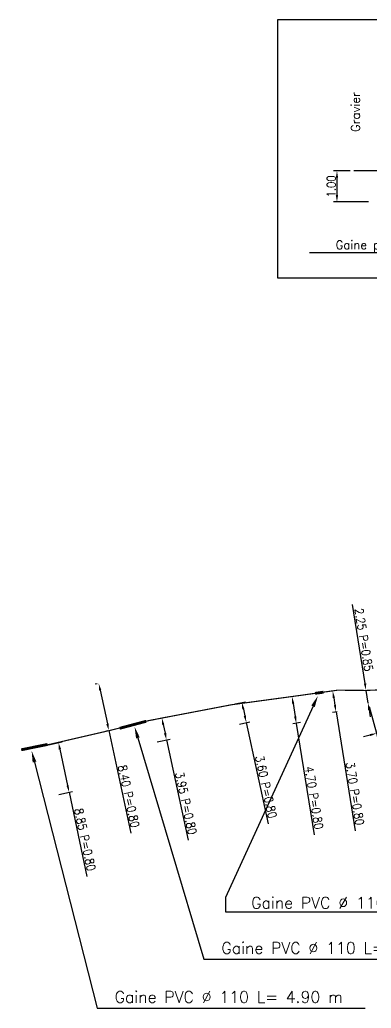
# Model space of a CAD drawing. Header units: millimetres. Extents: x 139000 to 140000, y 124026 to 124498.
# Drawn here: x 138999.8 to 139061, y 124142.3 to 124314.7 of the extents above; entities that cross this region are included whole.
import ezdxf
from ezdxf.enums import TextEntityAlignment as Align

# ---------------------------------------------------------------- set-up
doc = ezdxf.new("R2010")
doc.units = ezdxf.units.MM
doc.layers.get('DEFPOINTS').update_dxf_attribs({"linetype": 'CONTINUOUS'})
doc.layers.add('BF05', color=7, linetype='CONTINUOUS')
doc.layers.add('O_100', color=6, linetype='CONTINUOUS')
doc.styles.get("Standard").update_dxf_attribs({"font": 'romans.shx', "width": 0.85})
doc.dimstyles.get("Standard").update_dxf_attribs({"dimtxt": 1.5, "dimasz": 1.2, "dimexe": 0.625, "dimexo": 0.625, "dimgap": 0.25, "dimtad": 1, "dimdec": 1, "dimzin": 0, "dimdsep": 46, "dimtxsty": 'Standard', "dimcen": -0.5, "dimadec": 0, "dimazin": 0, "dimtfac": 1, "dimtdec": 1, "dimtmove": 0, "dimatfit": 3, "dimfxl": 0, "dimtolj": 1, "dimtzin": 0, "dimarcsym": 0})

# ---------------------------------------------------------------- blocks, each defined once
blk = doc.blocks.new('*D49')
at = {"layer": 'DEFPOINTS', "color": 0, "linetype": 'Continuous', "transparency": 16777216}
for p in [(139062.3, 124197.83), (139060.45, 124195.48), (139064.27, 124190.9)]:
    blk.add_point(p, dxfattribs=at)
at = {"layer": 'O_100', "color": 0, "linetype": 'Continuous', "lineweight": -2, "transparency": 16777216}
for p, q in [((139062.47, 124197.23), (139064.44, 124190.29)), ((139060.62, 124194.88), (139062.11, 124189.63)), ((139065.42, 124191.22), (139079.9, 124195.32)), ((139061.94, 124190.24), (139064.27, 124190.9)), ((139060.78, 124189.91), (139059.63, 124189.58))]:
    blk.add_line(p, q, dxfattribs=at)
at = {"layer": 'O_100', "color": 0, "linetype": 'Continuous', "transparency": 16777216}
for points in [[(139065.37, 124191.41), (139065.48, 124191.03), (139064.27, 124190.9)], [(139060.73, 124190.1), (139060.84, 124189.72), (139061.94, 124190.24)]]:
    blk.add_solid(points, dxfattribs=at)
at = {"layer": 'O_100', "color": 0, "linetype": 'Continuous', "transparency": 16777216, "insert": (139073.49, 124194.54), "char_height": 1.5, "attachment_point": 5, "rotation": 15.8049}
blk.add_mtext('\\A1;2.20 P=0.80', dxfattribs=at)
blk = doc.blocks.new('*D55')
at = {"layer": 'DEFPOINTS', "color": 0, "linetype": 'Continuous', "transparency": 16777216}
for p in [(139060.1, 124197.7), (139060.1, 124197.7), (139060.45, 124195.48)]:
    blk.add_point(p, dxfattribs=at)
at = {"layer": 'O_100', "color": 0, "linetype": 'Continuous', "lineweight": -2, "transparency": 16777216}
for p, q in [((139059.91, 124198.88), (139057.7, 124212.67)), ((139060.45, 124195.48), (139060.1, 124197.7)), ((139060.64, 124194.29), (139060.83, 124193.11))]:
    blk.add_line(p, q, dxfattribs=at)
at = {"layer": 'O_100', "color": 0, "linetype": 'Continuous', "transparency": 16777216}
for points in [[(139060.11, 124198.91), (139059.71, 124198.85), (139060.1, 124197.7)], [(139060.84, 124194.32), (139060.45, 124194.26), (139060.45, 124195.48)]]:
    blk.add_solid(points, dxfattribs=at)
at = {"layer": 'O_100', "color": 0, "linetype": 'Continuous', "transparency": 16777216, "insert": (139059.7, 124206.53), "char_height": 1.5, "attachment_point": 5, "rotation": 279.0913}
blk.add_mtext('\\A1;2.25 P=0.85', dxfattribs=at)
blk = doc.blocks.new('*D56')
at = {"layer": 'DEFPOINTS', "color": 0, "linetype": 'Continuous', "transparency": 16777216}
for p in [(139054.27, 124197.61), (139055.1, 124197.74), (139055.69, 124194.09)]:
    blk.add_point(p, dxfattribs=at)
at = {"layer": 'O_100', "color": 0, "linetype": 'Continuous', "lineweight": -2, "transparency": 16777216}
for p, q in [((139054.49, 124197.64), (139053.66, 124197.51)), ((139054.46, 124196.42), (139054.67, 124195.14)), ((139055.07, 124193.99), (139054.24, 124193.85)), ((139054.86, 124193.95), (139058.17, 124173.23))]:
    blk.add_line(p, q, dxfattribs=at)
at = {"layer": 'O_100', "color": 0, "linetype": 'Continuous', "transparency": 16777216}
for points in [[(139054.66, 124196.45), (139054.26, 124196.39), (139054.27, 124197.61)], [(139054.86, 124195.17), (139054.47, 124195.11), (139054.86, 124193.95)]]:
    blk.add_solid(points, dxfattribs=at)
at = {"layer": 'O_100', "color": 0, "linetype": 'Continuous', "transparency": 16777216, "insert": (139058.15, 124179.69), "char_height": 1.5, "attachment_point": 5, "rotation": 279.0913}
blk.add_mtext('\\A1;3.70 P=0.80', dxfattribs=at)
blk = doc.blocks.new('*D57')
at = {"layer": 'DEFPOINTS', "color": 0, "linetype": 'Continuous', "transparency": 16777216}
for p in [(139047.19, 124196.6), (139048.54, 124196.82), (139049.28, 124192.18)]:
    blk.add_point(p, dxfattribs=at)
at = {"layer": 'O_100', "color": 0, "linetype": 'Continuous', "lineweight": -2, "transparency": 16777216}
for p, q in [((139047.92, 124196.72), (139046.57, 124196.51)), ((139047.38, 124195.42), (139047.74, 124193.15)), ((139048.66, 124192.08), (139047.32, 124191.87)), ((139047.93, 124191.96), (139051.04, 124172.52))]:
    blk.add_line(p, q, dxfattribs=at)
at = {"layer": 'O_100', "color": 0, "linetype": 'Continuous', "transparency": 16777216}
for points in [[(139047.58, 124195.45), (139047.18, 124195.39), (139047.19, 124196.6)], [(139047.94, 124193.18), (139047.55, 124193.12), (139047.93, 124191.96)]]:
    blk.add_solid(points, dxfattribs=at)
at = {"layer": 'O_100', "color": 0, "linetype": 'Continuous', "transparency": 16777216, "insert": (139051.02, 124178.98), "char_height": 1.5, "attachment_point": 5, "rotation": 279.0913}
blk.add_mtext('\\A1;4.70 P=0.80', dxfattribs=at)
blk = doc.blocks.new('*D58')
at = {"layer": 'DEFPOINTS', "color": 0, "linetype": 'Continuous', "transparency": 16777216}
for p in [(139036.69, 124195.21), (139038.46, 124195.6), (139037.45, 124191.7)]:
    blk.add_point(p, dxfattribs=at)
at = {"layer": 'O_100', "color": 0, "linetype": 'Continuous', "lineweight": -2, "transparency": 16777216}
for p, q in [((139037.3, 124195.35), (139039.07, 124195.73)), ((139038.71, 124194.42), (139038.96, 124193.25)), ((139038.06, 124191.83), (139039.83, 124192.21)), ((139039.22, 124192.08), (139043.03, 124174.42))]:
    blk.add_line(p, q, dxfattribs=at)
at = {"layer": 'O_100', "color": 0, "linetype": 'Continuous', "transparency": 16777216}
for points in [[(139038.9, 124194.46), (139038.51, 124194.38), (139038.46, 124195.6)], [(139039.16, 124193.29), (139038.77, 124193.21), (139039.22, 124192.08)]]:
    blk.add_solid(points, dxfattribs=at)
at = {"layer": 'O_100', "color": 0, "linetype": 'Continuous', "transparency": 16777216, "insert": (139042.66, 124180.87), "char_height": 1.5, "attachment_point": 5, "rotation": 282.1979}
blk.add_mtext('\\A1;3.60 P=0.80', dxfattribs=at)
blk = doc.blocks.new('*D59')
at = {"layer": 'DEFPOINTS', "color": 0, "linetype": 'Continuous', "transparency": 16777216}
for p in [(139024.49, 124192.93), (139022.27, 124192.45), (139023.09, 124188.59)]:
    blk.add_point(p, dxfattribs=at)
at = {"layer": 'O_100', "color": 0, "linetype": 'Continuous', "lineweight": -2, "transparency": 16777216}
for p, q in [((139022.88, 124192.58), (139025.1, 124193.06)), ((139024.74, 124191.75), (139025.07, 124190.24)), ((139023.7, 124188.72), (139025.93, 124189.19)), ((139025.32, 124189.06), (139029.07, 124171.56))]:
    blk.add_line(p, q, dxfattribs=at)
at = {"layer": 'O_100', "color": 0, "linetype": 'Continuous', "transparency": 16777216}
for points in [[(139024.94, 124191.79), (139024.55, 124191.71), (139024.49, 124192.93)], [(139025.26, 124190.28), (139024.87, 124190.19), (139025.32, 124189.06)]]:
    blk.add_solid(points, dxfattribs=at)
at = {"layer": 'O_100', "color": 0, "linetype": 'Continuous', "transparency": 16777216, "insert": (139028.71, 124178.01), "char_height": 1.5, "attachment_point": 5, "rotation": 282.1002}
blk.add_mtext('\\A1;3.95 P=0.80', dxfattribs=at)
blk = doc.blocks.new('*D60')
at = {"layer": 'DEFPOINTS', "color": 0, "linetype": 'Continuous', "transparency": 16777216}
for p in [(139013.51, 124198.9), (139013.86, 124198.98), (139015.61, 124190.76)]:
    blk.add_point(p, dxfattribs=at)
at = {"layer": 'O_100', "color": 0, "linetype": 'Continuous', "lineweight": -2, "transparency": 16777216}
for p, q in [((139013.25, 124198.85), (139012.9, 124198.77)), ((139013.76, 124197.73), (139015.02, 124191.86)), ((139015, 124190.63), (139014.66, 124190.56)), ((139015.27, 124190.69), (139019.08, 124172.78))]:
    blk.add_line(p, q, dxfattribs=at)
at = {"layer": 'O_100', "color": 0, "linetype": 'Continuous', "transparency": 16777216}
for points in [[(139013.96, 124197.77), (139013.57, 124197.69), (139013.51, 124198.9)], [(139015.21, 124191.9), (139014.82, 124191.82), (139015.27, 124190.69)]]:
    blk.add_solid(points, dxfattribs=at)
at = {"layer": 'O_100', "color": 0, "linetype": 'Continuous', "transparency": 16777216, "insert": (139018.73, 124179.23), "char_height": 1.5, "attachment_point": 5, "rotation": 282.0361}
blk.add_mtext('\\A1;8.40 P=0.80', dxfattribs=at)
blk = doc.blocks.new('*D61')
at = {"layer": 'DEFPOINTS', "color": 0, "linetype": 'Continuous', "transparency": 16777216}
for p in [(139004.12, 124188.1), (139006.5, 124188.61), (139005.95, 124179.45)]:
    blk.add_point(p, dxfattribs=at)
at = {"layer": 'O_100', "color": 0, "linetype": 'Continuous', "lineweight": -2, "transparency": 16777216}
for p, q in [((139004.73, 124188.23), (139007.11, 124188.74)), ((139006.75, 124187.43), (139008.09, 124181.12)), ((139006.56, 124179.57), (139008.95, 124180.08)), ((139008.34, 124179.95), (139011.46, 124165.23))]:
    blk.add_line(p, q, dxfattribs=at)
at = {"layer": 'O_100', "color": 0, "linetype": 'Continuous', "transparency": 16777216}
for points in [[(139006.94, 124187.48), (139006.55, 124187.39), (139006.5, 124188.61)], [(139008.28, 124181.17), (139007.89, 124181.08), (139008.34, 124179.95)]]:
    blk.add_solid(points, dxfattribs=at)
at = {"layer": 'O_100', "color": 0, "linetype": 'Continuous', "transparency": 16777216, "insert": (139011.11, 124171.68), "char_height": 1.5, "attachment_point": 5, "rotation": 281.9727}
blk.add_mtext('\\A1;8.85 P=0.80', dxfattribs=at)
blk = doc.blocks.new('*D103')
at = {"layer": 'BF05', "color": 0, "linetype": 'Continuous', "lineweight": -2, "transparency": 16777216}
for p, q in [((139057.34, 124288.31), (139054.39, 124288.31)), ((139055.02, 124287.11), (139055.02, 124284.08)), ((139060.54, 124282.88), (139054.39, 124282.88))]:
    blk.add_line(p, q, dxfattribs=at)
at = {"layer": 'BF05', "color": 0, "linetype": 'Continuous', "transparency": 16777216}
for points in [[(139054.82, 124287.11), (139055.22, 124287.11), (139055.02, 124288.31)], [(139054.82, 124284.08), (139055.22, 124284.08), (139055.02, 124282.88)]]:
    blk.add_solid(points, dxfattribs=at)
at = {"layer": 'DEFPOINTS', "color": 0, "linetype": 'Continuous', "transparency": 16777216}
for p in [(139057.96, 124288.31), (139055.02, 124282.88), (139061.17, 124282.88)]:
    blk.add_point(p, dxfattribs=at)
at = {"layer": 'BF05', "color": 0, "linetype": 'Continuous', "transparency": 16777216, "insert": (139054.02, 124285.6), "char_height": 1.5, "attachment_point": 5, "rotation": 90}
blk.add_mtext('\\A1;1.00', dxfattribs=at)

msp = doc.modelspace()

# ---------------------------------------------------------------- linework, layer by layer
at = {"layer": 'BF05'}
msp.add_line((139061.98, 124288.31), (139057.96, 124288.31), dxfattribs=at)
at = {"layer": 'BF05', "linetype": 'Continuous'}
msp.add_line((139092.03, 124274), (139050.25, 124274), dxfattribs=at)
msp.add_lwpolyline([(139044.67, 124314.65), (139044.67, 124269.65), (139175.76, 124269.65), (139175.76, 124314.65)], close=True, dxfattribs=at)
at = {"layer": 'O_100'}
for p, q in [((139050.85, 124194.93), (139035.6, 124161.57)), ((139020.33, 124189.42), (139031.83, 124150.81)), ((139002.32, 124185.21), (139013.24, 124142.28)), ((139035.6, 124161.57), (139035.6, 124159.09)), ((139035.6, 124159.09), (139084.13, 124159.09))]:
    msp.add_line(p, q, dxfattribs=at)
at = {"layer": 'O_100', "linetype": 'Continuous'}
for p, q in [((139031.83, 124150.81), (139078.5, 124150.81)), ((139013.24, 124142.28), (139059.91, 124142.28))]:
    msp.add_line(p, q, dxfattribs=at)
at = {"layer": 'O_100', "linetype": 'Continuous', "flags": 128}
for points, const_width in [([(139062.32, 124197.79), (139060.1, 124197.7), (139055.1, 124197.74), (139048.54, 124196.82), (139036.69, 124195.21), (139022.27, 124192.45), (139015.61, 124190.76), (139004.12, 124188.1), (139000, 124187.35)], 0.2), ([(139051.2, 124197.19), (139052.68, 124197.4)], 0.5), ([(139017.14, 124191.09), (139021.78, 124192.32)], 0.5), ([(139000, 124187.35), (139004.59, 124188.28)], 0.5)]:
    msp.add_lwpolyline(points, dxfattribs=dict(at, const_width=const_width))
at = {"layer": 'O_100'}
for points in [[(139050.55, 124195.07), (139051.16, 124194.79), (139051.69, 124196.75)], [(139020.01, 124189.33), (139020.65, 124189.52), (139019.76, 124191.34)], [(139001.99, 124185.13), (139002.64, 124185.29), (139001.82, 124187.15)]]:
    msp.add_solid(points, dxfattribs=at)

# ---------------------------------------------------------------- texts
at = {"layer": 'BF05', "linetype": 'Continuous'}
msp.add_text('Gravier', height=1.5, rotation=90, dxfattribs=at).set_placement((139058.21, 124298.55), align=Align.MIDDLE)
msp.add_text('Gaine protection en PVC %%c110', height=1.5, dxfattribs=at).set_placement((139070.32, 124275.18), align=Align.MIDDLE)
at = {"layer": 'O_100', "linetype": 'Continuous'}
for s, p in [('Gaine PVC %%C 110 L= 1.50 m', (139059.96, 124160.71)), ('Gaine PVC %%C 110 L= 4.80 m', (139054.77, 124152.82)), ('Gaine PVC %%C 110 L= 4.90 m', (139036.17, 124144.29))]:
    msp.add_text(s, height=2, dxfattribs=at).set_placement(p, align=Align.MIDDLE)

# ---------------------------------------------------------------- dimensions: what is measured, and where the dimension line sits
at = {"layer": 'BF05', "linetype": 'Continuous'}
dim = msp.add_linear_dim(base=(139055.02, 124282.88), p1=(139057.96, 124288.31), p2=(139061.17, 124282.88), angle=90, text='1.00', dimstyle='Standard', dxfattribs=at)
dim.commit()
dim.dimension.update_dxf_attribs({"geometry": '*D103', "text_midpoint": (139054.02, 124285.6)})
at = {"layer": 'O_100', "linetype": 'Continuous'}
dim = msp.add_aligned_dim(p1=(139060.45, 124195.48), p2=(139060.1, 124197.7), distance=0, text='2.25 P=0.85', dimstyle='Standard', dxfattribs=at)
dim.commit()
dim.dimension.update_dxf_attribs({"geometry": '*D55', "text_midpoint": (139059.7, 124206.53)})
for base, p1, p2, angle, text, picture, middle, dimtype in [((139013.51, 124198.9), (139015.61, 124190.76), (139013.86, 124198.98), 102.0361, '8.40 P=0.80', '*D60', (139017.75, 124179.03), 161), ((139064.27, 124190.9), (139060.45, 124195.48), (139062.3, 124197.83), 15.8049, '2.20 P=0.80', '*D49', (139073.76, 124193.58), 160), ((139047.19, 124196.6), (139049.28, 124192.18), (139048.54, 124196.82), 99.0913, '4.70 P=0.80', '*D57', (139050.04, 124178.82), 161), ((139054.27, 124197.61), (139055.69, 124194.09), (139055.1, 124197.74), 99.0913, '3.70 P=0.80', '*D56', (139057.16, 124179.53), 161), ((139038.46, 124195.6), (139037.45, 124191.7), (139036.69, 124195.21), 102.1979, '3.60 P=0.80', '*D58', (139041.68, 124180.65), 161), ((139024.49, 124192.93), (139023.09, 124188.59), (139022.27, 124192.45), 102.1002, '3.95 P=0.80', '*D59', (139027.73, 124177.8), 161), ((139006.5, 124188.61), (139005.95, 124179.45), (139004.12, 124188.1), 101.9727, '8.85 P=0.80', '*D61', (139010.13, 124171.47), 161)]:
    dim = msp.add_linear_dim(base=base, p1=p1, p2=p2, angle=angle, text=text, dimstyle='Standard', dxfattribs=at)
    dim.commit()
    dim.dimension.update_dxf_attribs({"geometry": picture, "text_midpoint": middle, "dimtype": dimtype})

doc.saveas('drawing.dxf')
